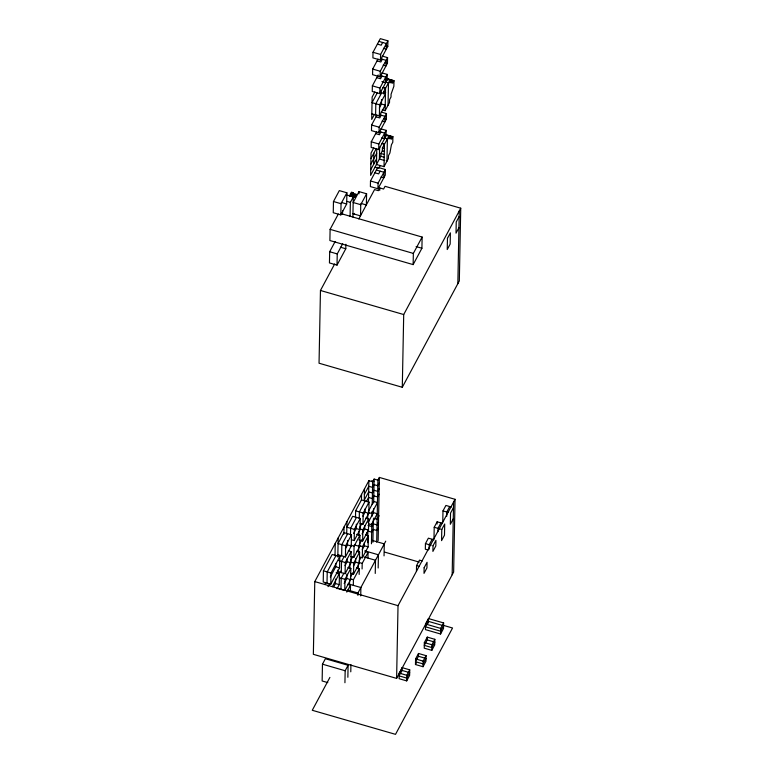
<?xml version="1.0" encoding="UTF-8"?>
<svg xmlns="http://www.w3.org/2000/svg" width="773" height="773" viewBox="0 0 773 773"><rect width="100%" height="100%" fill="white"/><g stroke="black" fill="none" stroke-linecap="round" stroke-linejoin="round"><path stroke-width="1.16" d="M372.219 504.45L372.663 481.792L368.876 480.7L314.775 581.596L313.355 654.325L396.607 678.394L453.635 572.049L455.046 499.31L379.369 477.434L377.91 480.159L376.702 542.163M334.68 263.96L320.457 290.474L319.046 363.213L402.289 387.283L459.317 280.928L460.737 208.198L385.051 186.312L383.592 189.037L379.804 187.945L378.345 190.67L374.557 189.578L358.817 218.943M323.443 570.822L323.22 582.011L330.796 584.204L339.569 567.846L339.782 556.657L332.216 554.463L323.443 570.822L331.008 573.015L330.796 584.204M335.153 241.505L329.675 251.727L329.453 262.926L337.018 265.11L345.792 248.751L345.879 244.268M338.332 214.015L330.11 229.349L329.887 240.538L413.14 264.608L421.913 248.249L422.126 237.06L341.193 213.657M347.86 677.283L348.092 665.292L325.385 658.722L322.467 664.181L322.138 680.965L327.81 682.607M333.472 201.521L333.25 212.71L340.816 214.894L346.671 203.985L346.884 192.796L339.318 190.612L333.472 201.521L341.038 203.705L340.816 214.894M327.008 583.113L327.23 571.923L336.004 555.555M337.018 265.11L337.241 253.921L342.719 243.698M335.018 555.343L335.25 543.419M342.516 214.314L342.584 210.778M335.54 579.054L335.453 583.538L333.81 586.601M335.849 563.391L335.782 566.744L330.293 576.977M337.472 573.73L337.54 570.155M337.801 557.043L338.178 537.96M337.047 588.717L339.241 584.63L339.453 573.44L336.216 572.503M340.97 589.413L341.193 578.223L343.85 573.266M341.299 572.629L341.521 561.44L344.178 556.473M341.627 555.845L341.85 544.646L347.695 533.747M343.879 534.211L344.024 527.051M350.082 216.498L350.362 202.362L353.28 196.912L346.797 195.038M351.86 195.811L351.85 196.506L354.681 197.328L355.251 195.608L352.411 194.786L351.86 195.811L354.701 196.632L354.681 197.328M352.411 194.786L352.391 195.492L355.232 196.313M350.826 568.406L344.98 579.315L344.758 590.504L350.604 579.595L350.826 568.406L347.985 567.585M337.521 571.537L345.087 573.721L345.309 562.531L351.155 551.622L348.314 550.801M337.849 554.743L345.415 556.937L345.628 545.748L351.483 534.839L343.917 532.645L338.062 543.554L345.628 545.748M353.135 193.424L352.575 195.144L353.135 193.424L355.976 194.245L355.416 195.965L353.522 195.424M346.71 533.911L346.942 521.601M352.894 217.058L353.28 196.912M353.3 194.129L353.329 192.738L351.435 192.187L349.493 195.82M344.169 583.46L346.826 578.504L346.913 574.03M345.019 565.681L347.154 561.72L347.212 558.357M345.347 548.898L347.483 544.936L347.57 540.453M344.932 682.733L345.164 670.742L348.092 665.292M354.353 214.121L354.372 213.416M355.416 195.965L355.976 194.245M349.531 584.243L349.599 580.881M349.831 568.57L349.947 562.976M350.488 535.003L350.623 528.288L356.469 517.379M350.391 590.785L350.498 585.19L347.657 584.369M345.087 573.721L350.932 562.812L351.155 551.622M345.415 556.937L351.261 546.028L351.483 534.839M358.981 193.839L359.02 191.598L366.595 193.791L366.373 204.98L360.972 203.415M350.778 671.824L350.923 664.635M353.309 585.335L353.425 579.74L359.271 568.831L356.43 568.01M350.691 573.324L353.532 574.146L353.754 562.957L359.6 552.048L356.759 551.226M350.613 556.425L353.86 557.362L354.073 546.173L359.928 535.264L356.682 534.327M351.348 539.757L354.189 540.569L354.401 529.379L360.257 518.48L352.681 516.287L346.835 527.196L354.401 529.379M366.595 193.791L360.74 204.69L360.527 215.889L352.952 213.696M355.483 517.543L355.609 510.837L361.455 499.928L369.03 502.112L368.808 513.301L362.962 524.21L360.121 523.389M353.474 566.107L355.599 562.145L355.657 558.782M353.59 533.534L356.247 528.568L356.334 524.094M358.276 568.996L358.392 563.401M358.604 552.212L358.72 546.617M358.933 535.428L359.02 530.954M359.261 518.644L359.397 511.929L365.243 501.02M357.909 595.374L357.957 592.978L385.737 541.168M359.165 574.426L359.271 568.831M353.532 574.146L359.377 563.237L359.6 552.048M353.86 557.362L359.706 546.453L359.928 535.264M354.189 540.569L360.034 529.669L360.257 518.48M361.455 500.295L361.571 494.334M360.72 595.915L360.885 587.519L348.391 583.915M362.083 568.976L362.199 563.382L368.045 552.473L365.204 551.651M359.464 556.966L362.305 557.787L362.518 546.588L368.373 535.689L365.532 534.868M358.846 539.902L362.634 540.994L362.846 529.805L368.702 518.896L365.861 518.074M362.962 524.21L363.175 513.021L369.03 502.112M364.257 500.798L364.489 488.874M370.499 180.969L370.393 186.573L377.958 188.757L385.273 175.123L385.379 169.529L377.813 167.335L370.499 180.969L378.074 183.162L377.958 188.757M376.625 131.806L371.262 141.807L371.156 147.401L378.722 149.595L386.036 135.961L386.142 130.357L380.741 128.801M376.953 115.022L371.591 125.023L371.484 130.618L379.05 132.801L386.365 119.168L386.471 113.573L381.07 112.017M378.21 74.952L372.364 85.851L372.248 91.456L379.814 93.639L387.128 80.005L387.234 74.411L381.833 72.846M378.045 59.067L372.683 69.068L372.576 74.662L380.142 76.856L387.457 63.222L387.563 57.627L382.162 56.062M373.011 52.284L372.905 57.878L380.471 60.072L387.785 46.438L387.891 40.834L380.326 38.65L373.011 52.284L380.587 54.477L380.471 60.072M362.237 549.748L364.373 545.777L364.431 542.424M362.035 533.95L364.692 528.993L364.759 525.64M362.895 516.18L365.02 512.209L365.088 508.856M373.649 164.33L373.861 153.141M367.706 519.07L367.813 513.475M375.601 114.926L375.813 103.737L381.669 92.828M367.668 542.704L367.929 529.582M368.441 503.349L368.876 480.7M367.938 558.067L368.045 552.473M362.305 557.787L368.151 546.878L368.373 535.689M362.634 540.994L368.479 530.094L368.702 518.896M376.77 148.803L376.461 164.475L384.026 166.659L388.413 158.475L388.471 155.682L389.93 152.957L391.418 144.793L392.79 142.232L392.897 136.637L385.089 134.531M378.722 149.595L378.838 144L386.142 130.357M379.05 132.801L379.166 127.207L386.471 113.573M371.813 113.834L379.379 116.018L379.601 104.828L385.447 93.92L379.775 92.277M379.814 93.639L379.93 88.045L387.234 74.411M380.142 76.856L380.258 71.261L387.563 57.627M371.455 543.796L371.852 523.524M371.987 516.374L372.084 511.6M379.611 147.237L379.388 159.016L384.79 160.581M380.664 93.639L380.731 90.112M372.895 542.26L373.33 519.601M373.446 513.639L373.543 508.876M373.659 502.914L374.122 479.067L377.91 480.159M379.765 190.332L379.804 187.945M379.321 107.988L381.447 104.017L381.533 99.543M373.794 147.885L371.05 152.996L370.615 175.374L380.847 156.291L380.905 153.489L382.364 150.764L382.422 147.972L383.795 145.401L383.833 143.536M383.476 93.881L384.925 87.591M375.243 573.44L375.504 560.251L364.151 556.975M384.026 166.659L384.461 144.28L388.848 136.096L385.611 135.159M382.287 109.882L385.118 110.703L385.553 88.325L389.94 80.15L386.703 79.204M378.132 540.627L379.369 477.434M378.171 567.991L378.422 554.801L364.808 550.859M386.954 161.209L387.389 138.821L384.142 137.884M388.046 105.254L388.481 82.875L385.234 81.938M388.848 136.096L388.8 138.898L390.259 136.164L384.857 134.608M389.94 80.15L389.892 82.943L391.351 80.218L387.031 78.962M390.259 136.164L390.201 138.966L391.582 136.406L391.524 139.198L392.897 136.637M391.351 80.218L391.293 83.011L392.674 80.45L387.263 78.885M392.674 80.45L392.616 83.252L393.988 80.682L386.423 78.498M384.046 555.884L384.278 543.892L371.784 540.279M393.988 80.682L393.882 86.276L391.08 94.2L391.022 97.002L389.563 99.727L389.505 102.529L385.118 110.703M396.607 678.394L398.027 605.665L455.046 499.31M402.289 387.283L403.709 314.543L460.737 208.198M399.235 673.109L399.129 678.704L406.695 680.887L409.622 675.438L409.729 669.843L402.163 667.65L399.235 673.109L406.811 675.293L406.695 680.887M400.163 674.085L402.105 670.452L402.163 667.65M413.14 264.608L413.352 253.418L422.126 237.06M416.454 571.17L416.56 565.575L419.488 560.125L422.319 560.947M415.468 664.529L415.584 658.934L418.502 653.475L426.068 655.668L425.962 661.263L423.034 666.713L415.468 664.529L416.444 662.712M426.02 658.461L423.092 663.92L415.526 661.727L418.454 656.277L418.502 653.475M423.034 666.713L423.15 661.118L426.068 655.668M434.04 539.805L428.368 538.172L425.44 543.622L425.334 549.216L428.174 550.038M424.348 642.576L424.242 648.17L431.807 650.354L434.735 644.904L434.841 639.31L427.276 637.116L424.348 642.576L431.923 644.759L431.807 650.354M425.556 624.024L425.45 629.618L440.581 633.995L443.509 628.536L443.615 622.941L428.484 618.564L425.556 624.024L440.697 628.401L440.581 633.995M427.218 639.918L434.793 642.102L431.865 647.561L424.3 645.368L427.218 639.918L427.276 637.116M429.141 549.197L429.228 544.714L432.146 539.264M428.397 623.048L428.484 618.564M433.991 538.452L434.213 527.263L437.141 521.804L442.543 523.369M437.093 524.046L437.141 521.804M437.933 531.708L438.001 528.355L440.919 522.906M442.765 522.094L442.987 510.895L445.915 505.445L451.316 507.011M446.688 516.47L446.775 511.997L449.693 506.537M452.166 574.774L453.587 502.035M457.848 283.662L459.268 210.923M382.645 42.467L381.186 45.201L377.398 44.1M380.587 54.477L387.891 40.834M382.316 59.26L380.857 61.985L377.069 60.893M381.988 76.044L380.529 78.769L376.741 77.677M374.886 91.929L372.142 97.05L371.707 119.428L374.441 114.317M377.35 92.721L372.035 102.645L379.601 104.828M379.379 116.018L385.234 105.109L381.447 104.017M381.224 115.206L379.765 117.931L375.978 116.839M341.038 203.705L346.884 192.796M380.896 131.99L379.437 134.724L375.649 133.623M349.947 196.313L351.406 193.588M370.943 158.591L376.296 148.59M351.377 196.371L353.329 192.738M370.827 164.185L376.683 153.276M354.701 196.632L355.251 195.608M359.02 191.598L353.174 202.507L360.74 204.69M370.721 169.78L376.567 158.88M380.248 165.567L378.78 168.292L375.002 167.2M380.132 171.162L378.673 173.886L374.886 172.794M378.074 183.162L385.379 169.529M459.162 216.517L456.234 221.967L456.022 233.156L458.94 227.706M364.383 494.469L368.769 486.294L372.557 487.386L374.016 484.661L377.804 485.753L379.263 483.028M372.663 481.792L374.122 479.067M364.276 500.063L368.663 491.889L372.441 492.981L373.91 490.256L377.688 491.348L379.156 488.623M366.354 501.571L368.547 497.483L372.335 498.575L373.794 495.851L377.582 496.942L379.041 494.218M324.757 584.543L325.858 582.494M339.328 557.372L340.391 555.381M331.008 573.015L339.782 556.657M327.994 586.659L329.636 583.596M359.6 527.717L361.725 523.756M368.373 511.359L373.688 501.445L377.475 502.537L371.62 513.446L368.789 512.625M332.332 586.726L340.603 571.179M368.151 522.548L373.465 512.634L377.253 513.726L371.407 524.635L368.566 523.814M350.498 560.869L352.623 556.898M359.271 544.511L361.928 539.544M366.247 534.124L367.9 531.051L371.678 532.143L373.137 529.418L376.924 530.51L378.384 527.785M379.089 515.688L377.147 519.321L373.359 518.229M378.499 522.19L377.031 524.915L373.253 523.823L371.784 526.548L368.006 525.456M350.7 576.658L352.826 572.696M358.943 561.295L361.068 557.323M346.777 592.137L350.498 585.19M329.897 677.409L312.263 710.281L395.515 734.35L452.543 628.005L443.364 625.347M453.48 507.629L450.553 513.088L450.34 524.278L453.258 518.828M425.991 625.908L428.426 621.366L442.485 625.434M406.811 675.293L409.729 669.843M409.68 672.636L406.753 678.095L399.187 675.902M431.923 644.759L434.841 639.31M440.697 628.401L443.615 622.941M443.567 625.744L440.639 631.193L425.498 626.816M378.867 41.375L386.432 43.568L386.326 49.163L383.485 48.341M385.621 45.81L387.785 46.438M380.432 58.709L386.104 60.352L385.998 65.947L383.157 65.125M385.292 62.594L387.457 63.222M372.683 69.068L380.258 71.261M380.103 75.493L385.775 77.136L385.669 82.73L381.881 81.638M384.964 79.377L387.128 80.005M382.722 87.504L385.553 88.325M372.364 85.851L379.93 88.045M383.514 92.016L385.669 92.644M379.33 114.665L385.012 116.298L384.906 121.902L382.065 121.081M384.2 118.549L386.365 119.168M371.591 125.023L379.166 127.207M379.012 131.449L384.683 133.091L384.577 138.686L381.736 137.865M381.63 143.459L384.461 144.28M371.262 141.807L378.838 144M382.422 147.972L384.577 148.59M382.364 150.764L384.529 151.392M380.905 153.489L384.142 154.426M380.847 156.291L384.094 157.228M376.354 170.07L383.92 172.253L383.814 177.848L380.973 177.027M353.126 194.129L355.966 194.941M352.594 194.448L355.425 195.269M347.116 201.424L350.362 202.362M341.26 202.42L346.671 203.985M416.125 246.577L421.913 248.249M330.11 229.349L413.352 253.418M340.391 247.186L345.792 248.751M329.675 251.727L337.241 253.921M320.457 290.474L403.709 314.543M371.697 480.835L373.852 481.463M442.987 510.895L448.388 512.46M434.213 527.263L440.697 529.138M365.02 512.209L368.808 513.301M355.609 510.837L363.175 513.021M425.44 543.622L431.121 545.265M364.692 528.993L368.479 530.094M360.015 528.983L362.846 529.805M356.247 528.568L360.034 529.669M364.373 545.777L368.151 546.878M384.828 552.154L419.227 562.106M358.74 545.496L362.518 546.588M354.305 544.888L359.706 546.453M350.836 545.226L354.073 546.173M347.483 544.936L351.261 546.028M416.56 565.575L419.401 566.396M359.358 562.56L362.199 563.382M355.599 562.145L359.377 563.237M350.913 562.135L353.754 562.957M347.154 561.72L350.932 562.812M338.68 560.618L345.309 562.531M335.24 566.59L339.569 567.846M350.584 578.919L353.425 579.74M346.826 578.504L350.604 579.595M339.299 577.673L344.98 579.315M334.912 583.373L339.241 584.63M347.744 590.021L357.957 592.978M314.775 581.596L398.027 605.665M337.192 588.321L343.811 590.234M418.454 656.277L424.937 658.152M415.584 658.934L423.15 661.118M402.105 670.452L408.598 672.326M322.467 664.181L345.164 670.742M424.126 567.769L424.019 573.363L426.938 567.904L427.054 562.309L424.126 567.769M433.006 545.806L432.899 551.41L435.827 545.951L435.933 540.356L433.006 545.806M441.779 529.447L441.567 540.636L444.485 535.187L444.707 523.997L441.779 529.447M447.461 238.335L447.248 249.524L450.166 244.065L450.388 232.876L447.461 238.335"/></g></svg>
